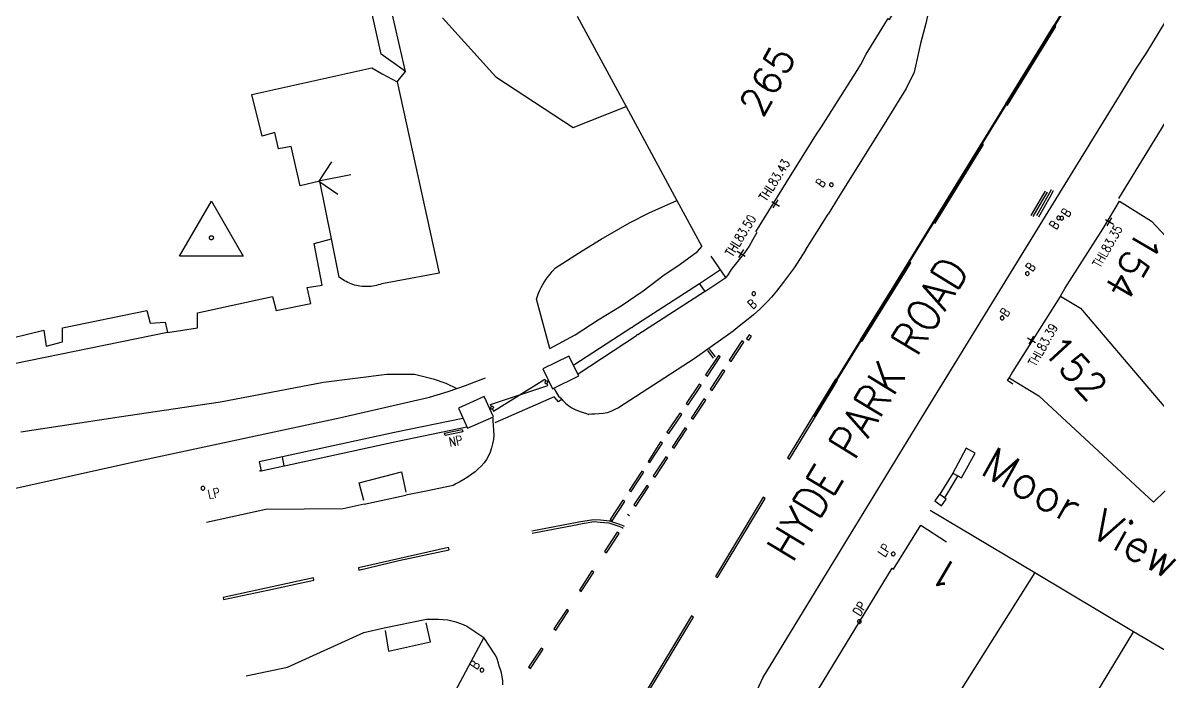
# Model space of a CAD drawing. Extents: x 427500 to 429848, y 434500 to 436505.
# Drawn here: x 428900.68 to 428949.81, y 435426.9 to 435455.41 of the extents above; entities that cross this region are included whole.
import ezdxf

# ---------------------------------------------------------------- set-up
doc = ezdxf.new("R2010")
doc.units = 0
doc.linetypes.add('1004', pattern=[6, 4, -2])
doc.layers.get('0').update_dxf_attribs({"color": 222})
for name, color, linetype in [('LPTIP_Ex_Base', 8, 'Continuous'), ('PRO-MARKINGS', 7, 'Continuous'), ('ROADNAME', 7, 'Continuous')]:
    doc.layers.add(name, color=color, linetype=linetype)
doc.styles.add('LCC Romans', font='romans.shx', dxfattribs={"width": 0.9})
doc.styles.add('MtXpl_Romans', font='romans__.ttf')
doc.styles.get("Standard").update_dxf_attribs({"font": 'romans.shx'})

# ---------------------------------------------------------------- blocks, each defined once
blk = doc.blocks.new('GATE')
at = {"color": 0, "linetype": 'ByBlock', "flags": 128}
for points in [[(-0.450902, 0), (-0.451904, 0.007014), (-0.455912, 0.014028), (-0.460922, 0.019038), (-0.467936, 0.023046), (-0.475952, 0.024048), (-0.482966, 0.023046), (-0.48998, 0.019038), (-0.49499, 0.014028), (-0.498998, 0.007014), (-0.5, 0), (-0.498998, -0.007014), (-0.49499, -0.014028), (-0.48998, -0.019038), (-0.482966, -0.023046), (-0.475952, -0.024048), (-0.467936, -0.023046), (-0.460922, -0.019038), (-0.455912, -0.014028), (-0.451904, -0.007014)], [(-0.475952, 0.024048), (-0.475952, 0.078156), (0.475952, -0.078156), (0.475952, -0.024048)], [(-0.475952, -0.024048), (-0.475952, -0.078156), (0.475952, 0.078156), (0.475952, 0.024048)], [(-0.450902, 0), (-0.451904, -0.007014)], [(0.5, 0), (0.498998, 0.007014), (0.49499, 0.014028), (0.48998, 0.019038), (0.482966, 0.023046), (0.475952, 0.024048), (0.467936, 0.023046), (0.460922, 0.019038), (0.455912, 0.014028), (0.451904, 0.007014), (0.450902, 0), (0.451904, -0.007014), (0.455912, -0.014028), (0.460922, -0.019038), (0.467936, -0.023046), (0.475952, -0.024048), (0.482966, -0.023046), (0.48998, -0.019038), (0.49499, -0.014028), (0.498998, -0.007014)], [(0.5, 0), (0.498998, -0.007014)]]:
    blk.add_lwpolyline(points, dxfattribs=at)
blk = doc.blocks.new('FLAG_1')
at = {"color": 0, "linetype": 'ByBlock', "flags": 128}
blk.add_lwpolyline([(-0.5, 0.5), (0.5, 0.5), (0.5, -0.5), (-0.5, -0.5), (-0.5, 0.5)], dxfattribs=at)
blk = doc.blocks.new('CIRCL')
at = {"color": 0, "linetype": 'ByBlock', "flags": 128}
for points in [[(0.5, 0), (0.475, 0.154), (0.404, 0.293), (0.293, 0.404), (0.154, 0.475), (0, 0.5), (-0.154, 0.475), (-0.293, 0.404), (-0.404, 0.293), (-0.475, 0.154), (-0.5, 0), (-0.475, -0.154), (-0.404, -0.293), (-0.293, -0.404), (-0.154, -0.475), (0, -0.5), (0.154, -0.475), (0.293, -0.404), (0.404, -0.293), (0.475, -0.154)], [(0.5, 0), (0.475, -0.154)]]:
    blk.add_lwpolyline(points, dxfattribs=at)
blk = doc.blocks.new('SPOT')
at = {"color": 0, "linetype": 'ByBlock', "flags": 128}
for points in [[(-0.5, 0), (0.5, 0)], [(0, 0.5), (0, -0.5)]]:
    blk.add_lwpolyline(points, dxfattribs=at)

msp = doc.modelspace()

# ---------------------------------------------------------------- linework, layer by layer
at = {"layer": 'LPTIP_Ex_Base', "color": 251, "true_color": 0x636466}
for p, q in [((428917.25, 435453.3), (428915.3, 435461.8)), ((428916.2, 435454.05), (428914.7, 435460.75)), ((428918.859, 435455.62), (428921.171, 435453.063)), ((428924.69, 435455.69), (428926.808, 435451.776)), ((428917.25, 435453.3), (428916.2, 435454.05)), ((428910.6, 435452.3), (428915.8, 435453.45)), ((428915.8, 435453.45), (428916.25, 435453.2)), ((428916.25, 435453.2), (428916.9, 435452.85)), ((428916.9, 435452.85), (428917.25, 435453.3)), ((428921.171, 435453.063), (428924.518, 435450.876)), ((428916.9, 435452.85), (428918.716, 435444.566)), ((428911.05, 435450.5), (428910.6, 435452.3)), ((428924.518, 435450.876), (428926.808, 435451.776)), ((428926.808, 435451.776), (428928.5, 435448.65)), ((428911.6, 435450.65), (428911.05, 435450.5)), ((428911.75, 435449.95), (428911.6, 435450.65)), ((428912.3, 435450.05), (428911.75, 435449.95)), ((428912.7, 435448.35), (428912.3, 435450.05)), ((428913.55, 435448.55), (428912.7, 435448.35)), ((428914.05, 435446.05), (428913.55, 435448.55)), ((428928.5, 435448.65), (428929.006, 435447.718)), ((428927.809, 435447.185), (428929.006, 435447.718)), ((428929.006, 435447.718), (428930.09, 435445.72)), ((428926.952, 435446.753), (428927.809, 435447.185)), ((428925.727, 435446.043), (428926.952, 435446.753)), ((428950.6, 435445.7), (428949.559, 435446.817)), ((428913.3, 435445.85), (428914.05, 435446.05)), ((428914.386, 435444.399), (428914.05, 435446.05)), ((428924.912, 435445.535), (428925.727, 435446.043)), ((428913.65, 435444.05), (428913.3, 435445.85)), ((428923.759, 435444.796), (428924.912, 435445.535)), ((428929.15, 435444.95), (428929.9, 435445.5)), ((428929.9, 435445.5), (428930.09, 435445.72)), ((428918.716, 435444.566), (428916.229, 435444.108)), ((428923.431, 435444.42), (428923.516, 435444.529)), ((428923.516, 435444.529), (428923.606, 435444.635)), ((428923.606, 435444.635), (428923.759, 435444.796)), ((428928.4, 435444.45), (428929.15, 435444.95)), ((428913, 435443.95), (428913.65, 435444.05)), ((428914.486, 435444.324), (428914.386, 435444.399)), ((428914.552, 435444.28), (428914.486, 435444.324)), ((428914.619, 435444.239), (428914.552, 435444.28)), ((428914.688, 435444.201), (428914.619, 435444.239)), ((428914.758, 435444.165), (428914.688, 435444.201)), ((428914.83, 435444.133), (428914.758, 435444.165)), ((428914.903, 435444.104), (428914.83, 435444.133)), ((428914.978, 435444.077), (428914.903, 435444.104)), ((428915.053, 435444.054), (428914.978, 435444.077)), ((428915.129, 435444.034), (428915.053, 435444.054)), ((428915.206, 435444.018), (428915.129, 435444.034)), ((428915.284, 435444.004), (428915.206, 435444.018)), ((428915.927, 435444.02), (428915.849, 435444.007)), ((428916.003, 435444.037), (428915.927, 435444.02)), ((428916.08, 435444.058), (428916.003, 435444.037)), ((428916.155, 435444.081), (428916.08, 435444.058)), ((428916.229, 435444.108), (428916.155, 435444.081)), ((428923.137, 435443.951), (428923.203, 435444.073)), ((428923.203, 435444.073), (428923.274, 435444.192)), ((428923.274, 435444.192), (428923.35, 435444.308)), ((428923.35, 435444.308), (428923.431, 435444.42)), ((428927.55, 435443.8), (428928.4, 435444.45)), ((428908.25, 435442.85), (428911.5, 435443.55)), ((428911.5, 435443.55), (428911.65, 435442.95)), ((428913.15, 435443.25), (428913, 435443.95)), ((428915.378, 435443.993), (428915.284, 435444.004)), ((428915.456, 435443.987), (428915.378, 435443.993)), ((428915.535, 435443.984), (428915.456, 435443.987)), ((428915.614, 435443.985), (428915.535, 435443.984)), ((428915.692, 435443.989), (428915.614, 435443.985)), ((428915.771, 435443.996), (428915.692, 435443.989)), ((428915.849, 435444.007), (428915.771, 435443.996)), ((428922.925, 435443.44), (428922.97, 435443.571)), ((428922.97, 435443.571), (428923.02, 435443.7)), ((428923.02, 435443.7), (428923.076, 435443.827)), ((428923.076, 435443.827), (428923.137, 435443.951)), ((428926.6, 435443.15), (428927.55, 435443.8)), ((428911.65, 435442.95), (428913.15, 435443.25)), ((428923.5, 435441.3), (428922.925, 435443.44)), ((428925.6, 435442.55), (428926.6, 435443.15)), ((428946.483, 435443.059), (428952.1, 435436.45)), ((428902.4, 435442.2), (428906.05, 435442.95)), ((428906.05, 435442.95), (428906.2, 435442.4)), ((428908.25, 435442.2), (428908.25, 435442.85)), ((428924.6, 435441.9), (428925.6, 435442.55)), ((428897.7, 435441.15), (428901.6, 435442.1)), ((428901.6, 435442.1), (428901.7, 435441.4)), ((428902.4, 435441.6), (428902.4, 435442.2)), ((428906.2, 435442.4), (428906.85, 435442.45)), ((428906.85, 435442.45), (428906.95, 435442)), ((428906.95, 435442), (428908.25, 435442.2)), ((428906.95, 435442), (428897.1, 435440)), ((428901.7, 435441.4), (428902.4, 435441.6)), ((428923.5, 435441.3), (428924.6, 435441.9)), ((428913.7, 435439.85), (428916.45, 435440.2)), ((428916.45, 435440.2), (428917.65, 435440.2)), ((428917.65, 435440.2), (428918.45, 435440)), ((428909.25, 435439), (428913.7, 435439.85)), ((428918.45, 435440), (428919, 435439.8)), ((428919, 435439.8), (428919.48, 435439.58)), ((428919.48, 435439.58), (428919.85, 435439.7)), ((428919.85, 435439.7), (428920.72, 435440.04)), ((428914.4, 435438.3), (428918.3, 435439.2)), ((428918.3, 435439.2), (428919.1, 435439.45)), ((428919.1, 435439.45), (428919.48, 435439.58)), ((428944.677, 435439.264), (428949.65, 435434.65)), ((428904.85, 435438.35), (428909.25, 435439)), ((428900.6, 435437.7), (428904.85, 435438.35)), ((428905.3, 435436.35), (428914.4, 435438.3)), ((428896.5, 435434.4), (428905.3, 435436.35)), ((428949.65, 435434.65), (428950.15, 435435.15)), ((428939.979, 435434.308), (428944.51, 435431.61)), ((428944.51, 435431.61), (428938.62, 435422.28)), ((428944.51, 435431.61), (428948.79, 435429.06)), ((428948.79, 435429.06), (428943.006, 435419.58)), ((428948.79, 435429.06), (428954.1, 435425.9))]:
    msp.add_line(p, q, dxfattribs=at)
at = {"layer": 'LPTIP_Ex_Base', "color": 251, "true_color": 0x636466, "flags": 128}
for points in [[(428944.114, 435468.075), (428944.025, 435467.495), (428943.937, 435466.946), (428943.881, 435466.591), (428943.832, 435466.335), (428943.767, 435466.083), (428943.658, 435465.737), (428943.482, 435465.249), (428943.255, 435464.683), (428943.015, 435464.112), (428942.799, 435463.609), (428942.644, 435463.248), (428941.434, 435461.215), (428940.965, 435460.473), (428940.756, 435459.835), (428939.793, 435455.374), (428939.552, 435454.506), (428939.283, 435453.27), (428938.94, 435452.563), (428938.108, 435451.204), (428936.034, 435447.899), (428935.565, 435447.116)], [(428948.915, 435453.44), (428949.359, 435454.117), (428952.282, 435458.938), (428952.627, 435459.309), (428953.236, 435459.928)], [(428932.433, 435446.361), (428933.741, 435448.473), (428935.062, 435450.591), (428935.265, 435450.9), (428936.817, 435453.34), (428936.982, 435453.606), (428937.2, 435454.047), (428938.136, 435455.549), (428938.161, 435455.59), (428938.213, 435455.553), (428938.412, 435455.879), (428938.423, 435455.897), (428936.69, 435456.896), (428934.507, 435458.182)], [(428943.243, 435451.892), (428943.328, 435451.84), (428945.417, 435455.244), (428945.42, 435455.249), (428945.335, 435455.301), (428943.243, 435451.892)], [(428932.735, 435427.044), (428935.019, 435430.782), (428939.779, 435438.578), (428944.858, 435446.842), (428948.915, 435453.44)], [(428948.154, 435447.795), (428950.149, 435451.069)], [(428940.106, 435446.777), (428940.191, 435446.725), (428942.169, 435449.951), (428942.282, 435450.135), (428942.197, 435450.187), (428940.106, 435446.777)], [(428944.349, 435447.07), (428944.86, 435447.93), (428944.973, 435448.121), (428944.973, 435448.121)], [(428944.435, 435447.019), (428944.946, 435447.879), (428945.059, 435448.07), (428945.059, 435448.07)], [(428944.591, 435447.057), (428945.084, 435447.927), (428945.235, 435448.194), (428945.235, 435448.194)], [(428944.678, 435447.008), (428945.171, 435447.878), (428945.322, 435448.145), (428945.322, 435448.145)], [(428945.807, 435443.901), (428947.47, 435446.501), (428947.984, 435447.366), (428948.183, 435447.684), (428949.559, 435446.817)], [(428934.585, 435445.566), (428935.565, 435447.116)], [(428932.473, 435446.327), (428932.304, 435446.025), (428932.142, 435445.743), (428931.943, 435445.441), (428931.364, 435444.728), (428931.201, 435444.467), (428931.132, 435444.374), (428930.498, 435445.304)], [(428934.585, 435445.566), (428934.095, 435444.802), (428933.619, 435444.164), (428933.318, 435443.781), (428933.111, 435443.528), (428932.952, 435443.352), (428932.796, 435443.196), (428932.596, 435443.006), (428932.326, 435442.766), (428932.018, 435442.512), (428931.71, 435442.269), (428931.441, 435442.061), (428931.25, 435441.91), (428929.753, 435440.853), (428926.477, 435438.74), (428926.315, 435438.659), (428926.146, 435438.584), (428925.986, 435438.528), (428925.82, 435438.495), (428925.638, 435438.476), (428925.461, 435438.465), (428925.308, 435438.459), (428925.2, 435438.453)], [(428936.945, 435441.678), (428937.03, 435441.625), (428938.936, 435444.676), (428939.146, 435445.02), (428939.061, 435445.072), (428936.945, 435441.678)], [(428930.897, 435444.714), (428929.99, 435444.101), (428930.214, 435443.77), (428931.124, 435444.377)], [(428929.989, 435444.101), (428927.101, 435442.248)], [(428927.318, 435441.911), (428930.212, 435443.769)], [(428945.801, 435443.894), (428945.614, 435443.559), (428943.55, 435440.292), (428943.397, 435440.043), (428944.677, 435439.264)], [(428945.626, 435443.565), (428946.483, 435443.059)], [(428927.064, 435442.221), (428924.543, 435440.582)], [(428927.064, 435442.221), (428927.101, 435442.248)], [(428924.727, 435440.214), (428927.26, 435441.867)], [(428927.318, 435441.911), (428927.26, 435441.867)], [(428931.906, 435441.585), (428931.822, 435441.64), (428931.274, 435440.803), (428931.358, 435440.748), (428931.906, 435441.585)], [(428930.595, 435440.881), (428930.345, 435441.225), (428930.345, 435441.225)], [(428930.676, 435440.939), (428930.426, 435441.284), (428930.426, 435441.284)], [(428930.249, 435440.171), (428930.333, 435440.115), (428930.889, 435440.946), (428930.806, 435441.002), (428930.249, 435440.171)], [(428931.083, 435440.33), (428931, 435440.385), (428930.451, 435439.549), (428930.535, 435439.494), (428931.083, 435440.33)], [(428929.415, 435438.924), (428929.498, 435438.868), (428930.055, 435439.699), (428929.971, 435439.755), (428929.415, 435438.924)], [(428933.796, 435436.57), (428933.881, 435436.518), (428935.805, 435439.664), (428935.97, 435439.929), (428935.885, 435439.982), (428933.796, 435436.57)], [(428943.554, 435439.769), (428943.32, 435439.927), (428943.397, 435440.043)], [(428924.001, 435439.083), (428923.884, 435438.991), (428923.702, 435439.208), (428921.128, 435438.092)], [(428923.693, 435439.565), (428923.887, 435439.244), (428923.966, 435439.165), (428924.07, 435439.06), (428924.192, 435438.943), (428924.324, 435438.83), (428924.457, 435438.737), (428924.607, 435438.661), (428924.777, 435438.594), (428924.948, 435438.536), (428925.096, 435438.488), (428925.2, 435438.453)], [(428930.261, 435439.076), (428930.177, 435439.131), (428929.629, 435438.295), (428929.712, 435438.24), (428930.261, 435439.076)], [(428919.739, 435438.282), (428916.776, 435437.671), (428911.926, 435436.623)], [(428921.032, 435438.285), (428921.041, 435438.159), (428921.059, 435437.979), (428921.074, 435437.771), (428921.079, 435437.557), (428921.065, 435437.362), (428921.031, 435437.182), (428920.983, 435437.001), (428920.922, 435436.825), (428920.848, 435436.656), (428920.76, 435436.499), (428920.657, 435436.354), (428920.539, 435436.219), (428920.408, 435436.093), (428920.269, 435435.974), (428920.126, 435435.86), (428919.965, 435435.747), (428919.784, 435435.635), (428919.603, 435435.533), (428919.441, 435435.446), (428919.318, 435435.381), (428918.153, 435435.136), (428917.264, 435434.96)], [(428928.581, 435437.677), (428928.664, 435437.622), (428929.22, 435438.453), (428929.137, 435438.508), (428928.581, 435437.677)], [(428912.013, 435436.233), (428916.857, 435437.279), (428919.91, 435437.908)], [(428929.438, 435437.822), (428929.355, 435437.876), (428928.806, 435437.04), (428928.89, 435436.985), (428929.438, 435437.822)], [(428927.76, 435436.421), (428927.844, 435436.366), (428928.389, 435437.205), (428928.305, 435437.259), (428927.76, 435436.421)], [(428928.615, 435436.567), (428928.532, 435436.622), (428927.979, 435435.789), (428928.063, 435435.734), (428928.615, 435436.567)], [(428915.45, 435434.722), (428915.251, 435435.491), (428917.084, 435435.96), (428917.27, 435435.091)], [(428926.943, 435435.163), (428927.027, 435435.109), (428927.572, 435435.947), (428927.488, 435436.002), (428926.943, 435435.163)], [(428940.957, 435435.908), (428940.402, 435434.997)], [(428940.616, 435434.835), (428941.173, 435435.786)], [(428927.787, 435435.317), (428927.703, 435435.372), (428927.151, 435434.539), (428927.234, 435434.483), (428927.787, 435435.317)], [(428915.468, 435434.569), (428917.264, 435434.96)], [(428926.126, 435433.905), (428926.21, 435433.851), (428926.754, 435434.689), (428926.671, 435434.744), (428926.126, 435433.905)], [(428930.681, 435431.442), (428930.766, 435431.39), (428932.662, 435434.524), (428932.838, 435434.812), (428932.752, 435434.864), (428930.681, 435431.442)], [(428915.468, 435434.569), (428914.557, 435434.361), (428911.209, 435434.339), (428908.634, 435433.78)], [(428922.729, 435433.416), (428923.712, 435433.603), (428924.694, 435433.791), (428924.748, 435433.801), (428925.396, 435433.91), (428925.696, 435433.885), (428926.089, 435433.85), (428926.524, 435433.707), (428926.675, 435433.642), (428926.723, 435433.621), (428926.723, 435433.621)], [(428922.748, 435433.317), (428923.73, 435433.505), (428924.713, 435433.692), (428924.765, 435433.702), (428925.412, 435433.811), (428925.688, 435433.786), (428926.058, 435433.755), (428926.493, 435433.612), (428926.635, 435433.55), (428926.684, 435433.529), (428926.684, 435433.529)], [(428926.958, 435434.067), (428926.874, 435434.122), (428926.874, 435434.122)], [(428926.509, 435433.302), (428926.425, 435433.357), (428925.879, 435432.519), (428925.963, 435432.464), (428926.509, 435433.302)], [(428935.046, 435423.618), (428934.911, 435423.671), (428934.713, 435423.749), (428934.493, 435423.835), (428934.293, 435423.916), (428934.154, 435423.975), (428934.089, 435424.009), (428934.071, 435424.026), (428934.08, 435424.034), (428934.098, 435424.041), (428934.105, 435424.054), (428934.103, 435424.075), (428934.103, 435424.099), (428934.106, 435424.122), (428934.109, 435424.143), (428934.11, 435424.159), (428934.546, 435425.539), (428934.589, 435425.669), (428934.737, 435425.901), (428938.326, 435431.793), (428938.383, 435431.759), (428939.574, 435433.664), (428940.69, 435432.933)], [(428915.22, 435431.812), (428915.243, 435431.715), (428916.966, 435432.126), (428919.144, 435432.592), (428919.123, 435432.69), (428915.22, 435431.812)], [(428909.359, 435430.534), (428909.379, 435430.436), (428911.291, 435430.838), (428913.29, 435431.28), (428913.268, 435431.378), (428909.359, 435430.534)], [(428925.417, 435431.626), (428925.333, 435431.681), (428924.787, 435430.843), (428924.871, 435430.789), (428925.417, 435431.626)], [(428924.322, 435429.953), (428924.238, 435430.008), (428923.687, 435429.174), (428923.77, 435429.118), (428924.322, 435429.953)], [(428918.161, 435429.592), (428918.289, 435429.591), (428918.47, 435429.592), (428918.68, 435429.59), (428918.895, 435429.58), (428919.089, 435429.557), (428919.262, 435429.521), (428919.431, 435429.475), (428919.597, 435429.419), (428919.758, 435429.355), (428919.915, 435429.283), (428920.643, 435428.799), (428918.593, 435424.962), (428918.137, 435424.081), (428913.923, 435415.95), (428909.766, 435407.838), (428907.141, 435402.711)], [(428916.339, 435429.208), (428918.161, 435429.592)], [(428916.37, 435429.093), (428916.515, 435428.204), (428918.337, 435428.614), (428918.15, 435429.429)], [(428927.581, 435426.304), (428927.667, 435426.253), (428929.576, 435429.422), (428929.731, 435429.679), (428929.646, 435429.731), (428927.581, 435426.304)], [(428910.36, 435427.134), (428912.152, 435427.508), (428915.446, 435429.016), (428916.339, 435429.208)], [(428921.476, 435426.745), (428921.471, 435426.932), (428921.448, 435427.099), (428921.41, 435427.262), (428921.365, 435427.416), (428921.319, 435427.557), (428921.281, 435427.679), (428921.259, 435427.768), (428921.247, 435427.827), (428921.233, 435427.878), (428921.204, 435427.944), (428921.147, 435428.047), (428920.643, 435428.799)], [(428923.219, 435428.284), (428923.135, 435428.339), (428922.584, 435427.505), (428922.668, 435427.45), (428923.219, 435428.284)], [(428931.271, 435421.861), (428931.513, 435423.562), (428931.734, 435424.451), (428932.011, 435425.337), (428932.344, 435426.192), (428932.735, 435427.044)]]:
    msp.add_lwpolyline(points, dxfattribs=at)
at = {"layer": 'LPTIP_Ex_Base', "color": 251, "true_color": 0x636466}
for points in [[(428914.058, 435449.38), (428913.5, 435448.55), (428914.33, 435447.992)], [(428914.893, 435448.823), (428913.5, 435448.55)], [(428908.85, 435445.306), (428907.475, 435445.306), (428908.85, 435447.688), (428910.225, 435445.306), (428908.85, 435445.306)], [(428908.937, 435446.1), (428908.936, 435446.083), (428908.931, 435446.067), (428908.923, 435446.051), (428908.912, 435446.038), (428908.899, 435446.027), (428908.883, 435446.019), (428908.867, 435446.014), (428908.85, 435446.013), (428908.833, 435446.014), (428908.817, 435446.019), (428908.801, 435446.027), (428908.788, 435446.038), (428908.777, 435446.051), (428908.769, 435446.067), (428908.764, 435446.083), (428908.763, 435446.1), (428908.764, 435446.117), (428908.769, 435446.133), (428908.777, 435446.149), (428908.788, 435446.162), (428908.801, 435446.173), (428908.817, 435446.181), (428908.833, 435446.186), (428908.85, 435446.187), (428908.867, 435446.186), (428908.883, 435446.181), (428908.899, 435446.173), (428908.912, 435446.162), (428908.923, 435446.149), (428908.931, 435446.133), (428908.936, 435446.117), (428908.937, 435446.1)]]:
    msp.add_lwpolyline(points, dxfattribs=at)
at = {"layer": 'LPTIP_Ex_Base', "color": 251, "true_color": 0x636466, "flags": 128}
for points in [[(428932.028, 435441.735), (428932.13, 435441.668), (428932.24, 435441.835), (428932.137, 435441.903)], [(428924.756, 435440.123), (428924.334, 435440.979), (428923.207, 435440.424), (428923.629, 435439.567)], [(428921.061, 435438.355), (428920.669, 435439.231), (428919.548, 435438.729), (428919.94, 435437.854)], [(428940.953, 435435.915), (428941.337, 435435.705), (428941.926, 435436.781), (428941.542, 435436.991)], [(428912.008, 435436.231), (428911.923, 435436.622), (428910.917, 435436.401), (428911.003, 435436.01)], [(428940.176, 435434.715), (428940.462, 435434.502), (428940.675, 435434.789), (428940.389, 435435.002)]]:
    msp.add_lwpolyline(points, close=True, dxfattribs=at)
at = {"layer": 'LPTIP_Ex_Base', "color": 251, "true_color": 0x636466}
for p in [(428943.1, 435442.717), (428910.961, 435436.006)]:
    msp.add_point(p, dxfattribs=at)
at = {"layer": 'PRO-MARKINGS', "linetype": '1004', "const_width": 0.1, "flags": 128}
msp.add_lwpolyline([(428946.818, 435457.654), (428934.941, 435438.355)], dxfattribs=at)

# ---------------------------------------------------------------- block references
at = {"layer": 'LPTIP_Ex_Base', "color": 251, "true_color": 0x636466}
for name, p, xscale, yscale, zscale, rotation in [('CIRCL', (428935.701, 435448.394), 0.16, 0.16, 0.16, 234.540811), ('SPOT', (428933.285, 435447.568), 0.4, 0.4, 0.4, 57.99472000000001), ('CIRCL', (428945.536, 435446.961), 0.16, 0.16, 0.16, 71.646786), ('CIRCL', (428945.678, 435446.947), 0.16, 0.16, 0.16, 238.099212), ('SPOT', (428947.742, 435446.794), 0.4, 0.4, 0.4, 60.11888900000001), ('SPOT', (428931.797, 435445.415), 0.4, 0.4, 0.4, 58.36027900000001), ('CIRCL', (428944.184, 435444.547), 0.1600000000000001, 0.1600000000000001, 0.1600000000000001, 155.604969), ('CIRCL', (428932.341, 435443.677), 0.16, 0.16, 0.16, 234.1380749999999), ('SPOT', (428944.365, 435441.664), 0.4, 0.4, 0.4, 60.52861), ('GATE', (428922.18, 435439.292), 2.729836000000001, 2, 2.729836000000001, 25.09859799999999), ('FLAG_1', (428919.343, 435437.671), 0.777581, 0.1, 0.777581, 11.643124), ('CIRCL', (428908.484, 435435.257), 0.16, 0.16, 0.16, 44.00882), ('CIRCL', (428938.377, 435432.412), 0.16, 0.16, 0.16, 174.563988), ('CIRCL', (428936.913, 435429.486), 0.16, 0.16, 0.16, 61.005796), ('CIRCL', (428920.564, 435427.385), 0.16, 0.16, 0.16, 241.753443)]:
    msp.add_blockref(name, p, dxfattribs=dict(at, xscale=xscale, yscale=yscale, zscale=zscale, rotation=rotation))
at = {"layer": 'LPTIP_Ex_Base', "color": 251, "true_color": 0x636466, "xscale": 0.16, "yscale": 0.16, "zscale": 0.16}
msp.add_blockref('CIRCL', (428943.094, 435442.628), dxfattribs=at)

# ---------------------------------------------------------------- texts
at = {"layer": 'LPTIP_Ex_Base', "color": 251, "true_color": 0x636466, "style": 'MtXpl_Romans'}
for s, height, rotation, p in [('265', 1.2, 60.7, (428932.696, 435451.251)), ('154', 1.2, 239.9, (428949.033, 435446.558)), ('152', 1.2, 312.5, (428944.782, 435441.196)), ('Moor View', 1.4, 330.6, (428942.076, 435435.891)), ('1', 1.2, 149.3, (428941.377, 435431.797))]:
    msp.add_text(s, height=height, rotation=rotation, dxfattribs=at).set_placement(p)
at = {"layer": 'LPTIP_Ex_Base', "color": 251, "true_color": 0x636466, "width": 0.8}
for s, rotation, p in [('THL83.43', 57.9947, (428932.877, 435447.649)), ('B', 54.7436, (428935.315, 435448.239)), ('THL83.50', 58.3603, (428931.417, 435445.238)), ('B', 57.5289, (428945.956, 435446.959)), ('B', 56.8214, (428945.437, 435446.426)), ('THL83.35', 60.1189, (428947.336, 435444.77)), ('B', 55.1247, (428944.402, 435444.602)), ('B', 42.6467, (428932.295, 435442.987)), ('B', 56.8644, (428943.308, 435442.641)), ('THL83.39', 60.5286, (428944.55, 435440.498)), ('NP', 10.6025, (428919.18, 435437.047)), ('LP', 12.8581, (428908.749, 435434.783)), ('LP', 56.725, (428938.011, 435432.247)), ('DP', 57.7711, (428936.942, 435429.693)), ('B', 58.3925, (428920.351, 435427.384))]:
    msp.add_text(s, height=0.4, rotation=rotation, dxfattribs=at).set_placement(p)
at = {"layer": 'ROADNAME', "style": 'LCC Romans', "width": 0.9}
msp.add_text('HYDE PARK ROAD', height=1.4, rotation=58.8502, dxfattribs=at).set_placement((428934.017, 435431.985))

doc.saveas('drawing.dxf')
